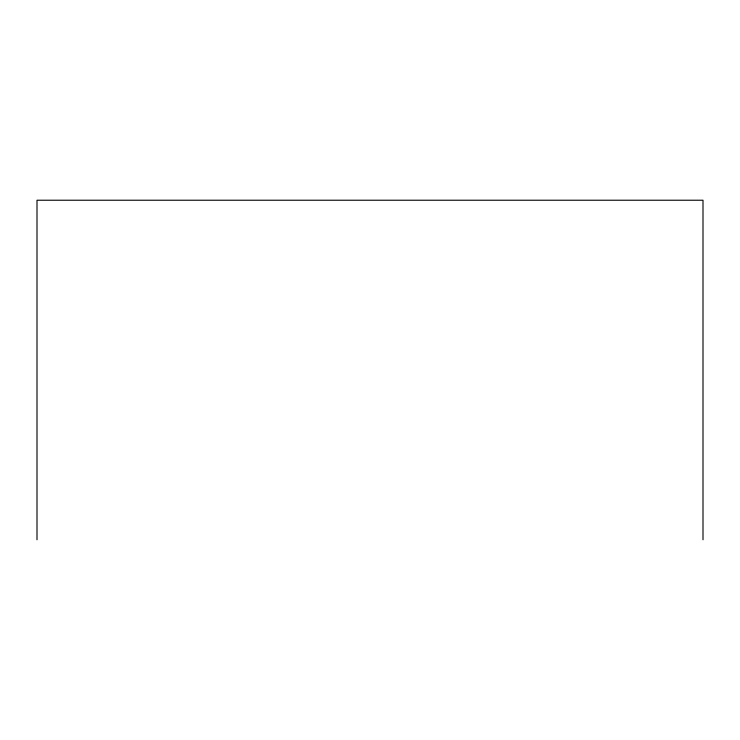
<?xml version="1.0" encoding="UTF-8"?>
<svg xmlns="http://www.w3.org/2000/svg" width="740" height="740" viewBox="0 0 740 740"><rect width="100%" height="100%" fill="white"/><g stroke="black" fill="none" stroke-linecap="round" stroke-linejoin="round"><path stroke-width="1.11" d="M703 539.774L703 200.226L37 200.226L37 539.774"/></g></svg>
